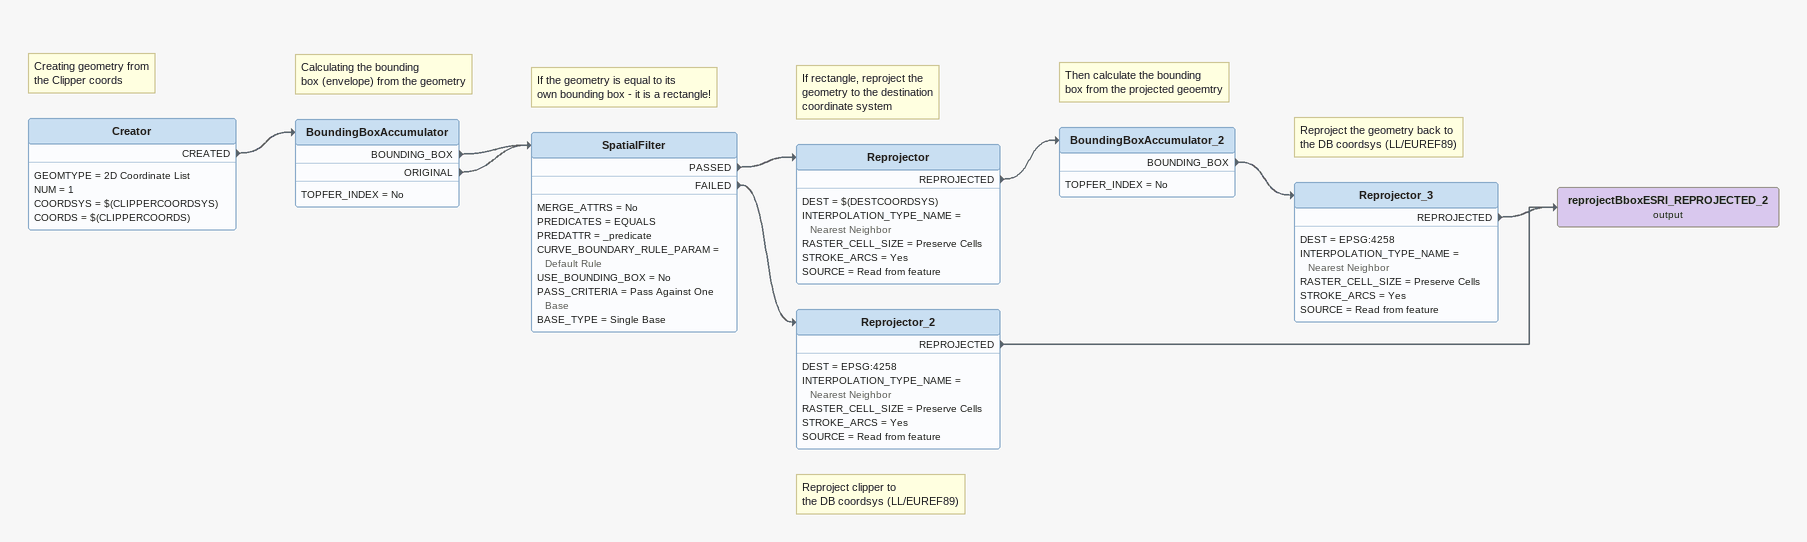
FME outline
Note: Creating geometry from / the Clipper coords
Creator
    GEOMTYPE = 2D Coordinate List
    NUM = 1
    COORDSYS = $(CLIPPERCOORDSYS)
    COORDS = $(CLIPPERCOORDS)
    CREATED -> BoundingBoxAccumulator
Note: Calculating the bounding / box (envelope) from the geometry
BoundingBoxAccumulator
    TOPFER_INDEX = No
    BOUNDING_BOX -> SpatialFilter
    ORIGINAL -> SpatialFilter
Note: If the geometry is equal to its / own bounding box - it is a rectangle!
SpatialFilter
    MERGE_ATTRS = No
    PREDICATES = EQUALS
    PREDATTR = _predicate
    CURVE_BOUNDARY_RULE_PARAM = Default Rule
    USE_BOUNDING_BOX = No
    PASS_CRITERIA = Pass Against One Base
    BASE_TYPE = Single Base
    PASSED -> Reprojector
    FAILED -> Reprojector_2
Note: If rectangle, reproject the / geometry to the destination / coordinate system
Reprojector
    DEST = $(DESTCOORDSYS)
    INTERPOLATION_TYPE_NAME = Nearest Neighbor
    RASTER_CELL_SIZE = Preserve Cells
    STROKE_ARCS = Yes
    SOURCE = Read from feature
    REPROJECTED -> BoundingBoxAccumulator_2
Note: Then calculate the bounding / box from the projected geoemtry
BoundingBoxAccumulator_2
    TOPFER_INDEX = No
    BOUNDING_BOX -> Reprojector_3
Note: Reproject the geometry back to / the DB coordsys (LL/EUREF89)
Reprojector_3
    DEST = EPSG:4258
    INTERPOLATION_TYPE_NAME = Nearest Neighbor
    RASTER_CELL_SIZE = Preserve Cells
    STROKE_ARCS = Yes
    SOURCE = Read from feature
    REPROJECTED -> reprojectBboxESRI_REPROJECTED_2 (output)
Note: Reproject clipper to / the DB coordsys (LL/EUREF89)
Reprojector_2
    DEST = EPSG:4258
    INTERPOLATION_TYPE_NAME = Nearest Neighbor
    RASTER_CELL_SIZE = Preserve Cells
    STROKE_ARCS = Yes
    SOURCE = Read from feature
    REPROJECTED -> reprojectBboxESRI_REPROJECTED_2 (output)
reprojectBboxESRI_REPROJECTED_2 (output)
